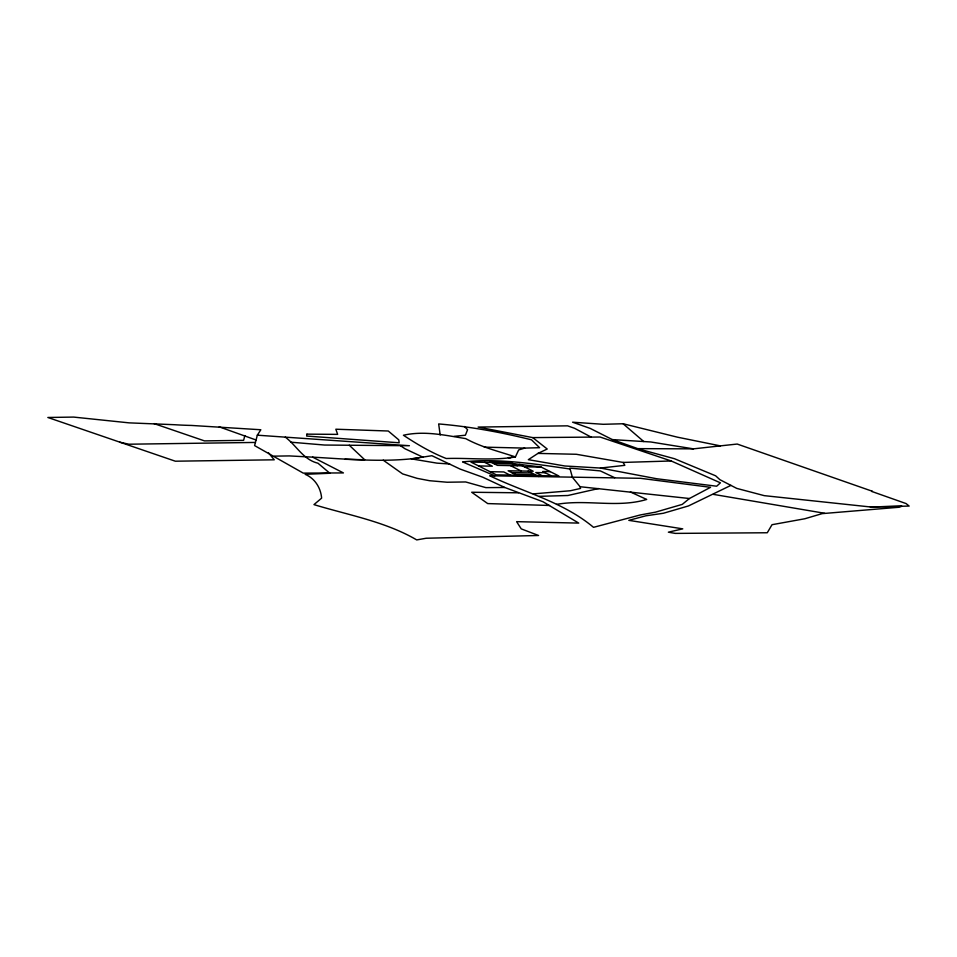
<?xml version="1.0" encoding="UTF-8"?>
<svg xmlns="http://www.w3.org/2000/svg" width="957" height="957" viewBox="0 0 957 957"><rect width="100%" height="100%" fill="white"/><g stroke="black" fill="none" stroke-linecap="round" stroke-linejoin="round"><path stroke-width="1.44" d="M244.872 435.543L243.616 440.34L204.475 440.89L154.029 423.592M268.51 452.84L274.24 459.803L175.334 461.202L47.85 417.479L73.629 417.085L129.147 422.862L174.593 424.717A63.712 9.749 4.3 0 0 191.34 425.434L260.842 429.753L257.325 435.184L254.598 445.591L303.249 473.117L343.419 472.925L312.664 457.147L289.337 455.915L274.228 456.142M689.423 498.513L682.257 504.387L655.473 512.162L640.269 514.962L593.519 527.331C563.29 501.982 524.568 492.544 489.733 475.773L640.496 478.309L710.549 487.316L689.423 498.513L580.086 486.718L572.406 477.292L569.846 468.117L600.302 470.904L614.681 477.699M532.738 437.612L547.237 449.024L537.954 453.403L528.348 459.671L564.821 465.987L600.434 468.045L656.526 478.715L716.661 486.216L720.406 482.83L671.204 460.975L600.075 437.026L532.738 437.612L478.093 427.073L567.585 425.841L574.559 428.293L591.151 437.11M870.296 506.947L909.15 506.074L906.088 503.573L871.719 491.431L872.413 491.288L737.201 444.048L720.358 445.878L677.484 437.182L623.079 423.748L603.245 424.298L572.585 422.204L590.182 428.389L612.372 439.598L638.833 449.024L674.482 458.714L715.657 475.82L719.927 479.708L736.746 488.393L764.236 495.642L870.296 506.947L901.865 506.229L899.233 507.234L822.135 513.634L804.837 518.754L772.024 524.699L767.275 532.762L675.247 533.396L668.369 532.176L682.76 528.85L628.809 520.357L645.843 515.811L663.38 513.263L688.49 505.93L730.921 485.378M440.184 435.004L438.665 423.939C469.983 426.547 501.025 432.265 531.506 439.825L539.592 447.697L524.675 448.103L518.658 449.957L515.416 456.92C492.771 460.879 469.205 457.733 446.249 458.511C431.117 452.589 416.977 444.204 403.435 435.244C424.322 430.518 445.041 435.279 465.712 438.617C481.335 447.206 498.645 451.309 515.416 456.92L508.323 457.673L509.806 458.176M598.556 488.537L567.908 495.499L539.15 496.348M449.706 464.013L436.93 463.128L411.319 458.858L431.93 455.711L460.185 469.109L482.795 477.22L504.794 487.484L543.014 501.755L578.734 523.096L516.601 521.661L521.254 528.886L538.576 535.489L426.176 538.241L416.726 539.915C385.288 521.541 348.48 515.105 313.956 504.614L321.624 498.142C320.774 487.795 314.901 478.416 305.163 474.313L329.854 473.26L317.963 463.212C303.202 459.647 296.682 445.687 285.318 437.146L257.325 435.184M418.951 457.936C383.721 462.59 347.989 459.157 312.664 457.147M638.199 448.642L693.43 448.857L720.358 445.878M600.434 468.045L624.837 465.341L623.079 462.434L576.353 454.276L537.954 453.403M454.12 436.356L465.389 435.22L467.578 429.693L464.468 426.499M533.205 493.896L570.372 490.738L580.552 488.429L580.086 486.718M556.531 504.387C586.354 499.04 617.54 508.251 646.681 499.446L630.412 491.982M623.079 462.434L671.204 460.975M255.423 442.433L128.896 444.215L119.769 442.194M504.794 487.484L485.893 487.627L465.676 481.957L447.075 482.232L429.573 480.713L417.108 478.344L402.61 473.906L383.219 460.173M285.318 437.146L409.405 445.723L324.555 445.041L291.06 442.206M518.491 492.795L471.705 492.257L487.711 503.585L549.521 505.475M493.8 463.571L513.801 463.93M522.462 465.832L497.377 465.365L490.211 461.764L510.225 462.135L517.378 465.736M478.596 465.939L492.329 466.191L484.637 462.315M524.34 466.777L541.172 467.088M550.215 471.634L542.703 471.49L551.388 475.856M490.056 471.693L503.789 471.945L510.045 475.103M545.131 472.71L535.788 472.543L542.057 475.689M511.696 472.579L531.697 472.937M515.273 474.373L535.274 474.744M484.29 447.146L524.675 448.103M344.987 459.288L364.677 459.743L349.257 445.22M612.372 439.598L650.796 441.978L693.43 448.857M570.097 469.026C534.64 463.882 498.418 458.152 462.578 461.908L494.817 475.868M713.24 494.35L824.802 513.311M219.213 426.858L256.057 439.993M423.042 457.243L404.907 448.713L400.445 445.651M519.591 464.384L533.205 471.239L508.119 470.772L518.861 476.179M528.12 471.143L538.863 476.538M510.452 465.604L521.194 471.011M623.079 423.748L643.774 441.548M306.922 434.143L306.671 436.057L399.177 442.792L398.77 439.849L388.267 431.009L335.835 429.215L337.642 434.382L306.922 434.143M505.93 462.71L470.904 462.064L496.312 474.851L558.888 476L541.064 467.028L505.93 462.71"/></g></svg>
